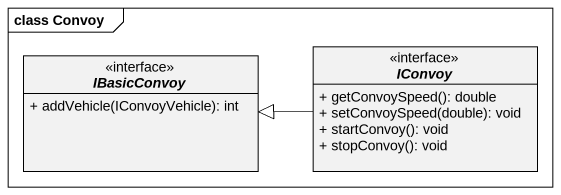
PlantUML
@startuml
mainframe class Convoy
hide circle
hide empty members
skinparam classAttributeIconSize 0
interface IConvoy <<interface>> {
  + getConvoySpeed(): double
  + setConvoySpeed(double): void
  + startConvoy(): void
  + stopConvoy(): void
}
interface IBasicConvoy <<interface>> {
  + addVehicle(IConvoyVehicle): int
}
IConvoy -left-|> IBasicConvoy
@enduml
